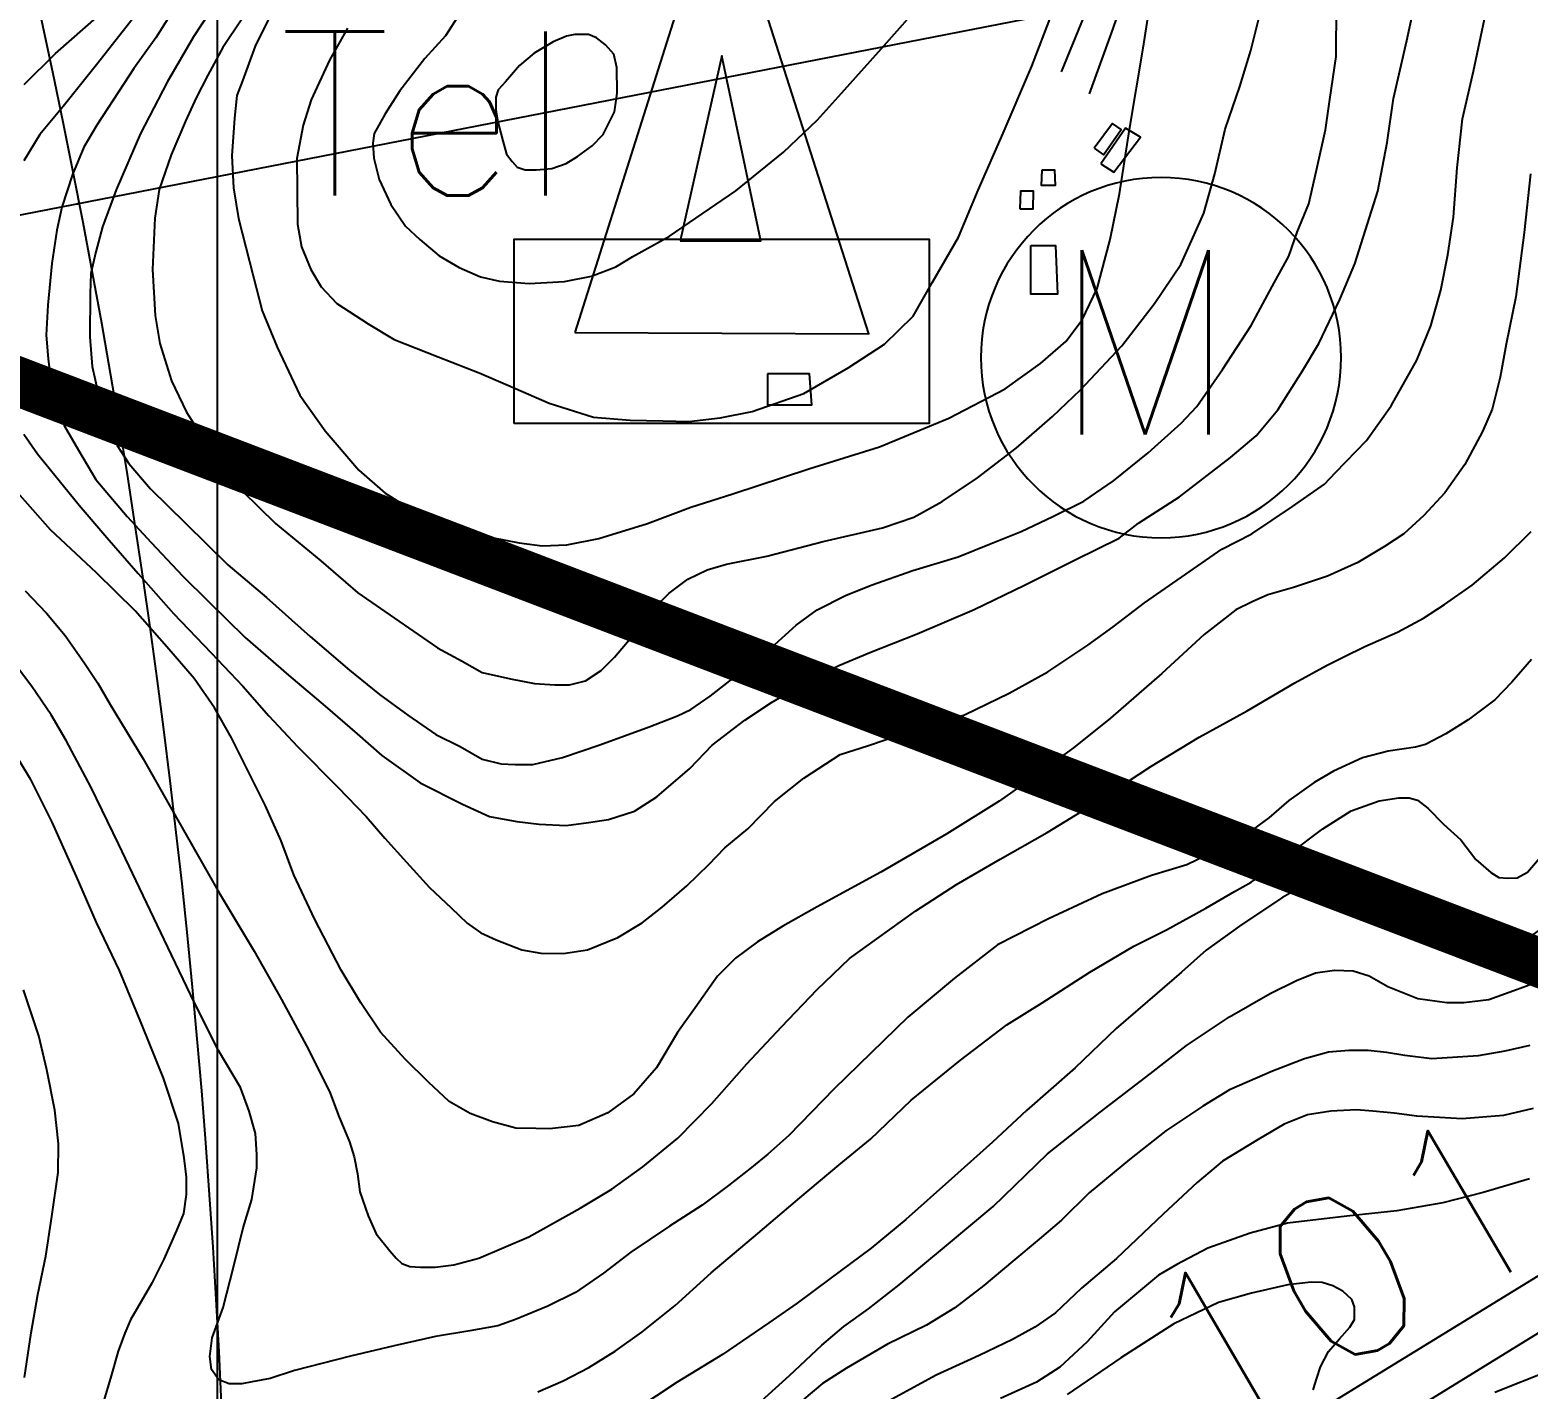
# Model space of a CAD drawing. Header units: millimetres. Extents: x 548366 to 1117317, y 7446967 to 14899125.
# Drawn here: x 556314.3 to 556679.8, y 7455506.5 to 7455838.1 of the extents above; entities that cross this region are included whole.
import ezdxf

# ---------------------------------------------------------------- set-up
doc = ezdxf.new("R2010")
doc.units = ezdxf.units.MM
doc.header["$MEASUREMENT"] = 0
doc.linetypes.add('ACAD_ISO11W100', pattern=[33, 12, -3, 12, -3, 0, -3])
doc.linetypes.add('ESTR-TERRA', pattern=[1, 0.7, -0.1, 0.1, -0.1])
for name, color, linetype in [('AUTO_ESTRADA', 224, 'Continuous'), ('BENFEITORIAS', 7, 'Continuous'), ('COMUNICAÇÃO', 7, 'Continuous'), ('CURVA_INTERMEDIÁRIA', 32, 'Continuous'), ('CURVA_MESTRA', 36, 'Continuous'), ('EDIFICAÇÃO', 7, 'Continuous'), ('ELETRO_PROP', 230, 'Continuous'), ('MALHA_TM', 8, 'Continuous'), ('RADIAIS', 222, 'Continuous'), ('RUA_S_PAV', 2, 'ESTR-TERRA')]:
    doc.layers.add(name, color=color, linetype=linetype)
doc.styles.add('ROMANS', font='romans.shx')

msp = doc.modelspace()

# ---------------------------------------------------------------- linework, layer by layer
at = {"layer": 'AUTO_ESTRADA', "ltscale": 2.5, "flags": 128}
for points in [[(556508.02, 7455412.75), (556742.92, 7455557.58), (556773.38, 7455579.06), (556790.66, 7455592.63), (556809.18, 7455613.59), (556821.52, 7455635.78), (556828.93, 7455667.84), (556852.39, 7455770.18), (556862.26, 7455825.66), (556869.67, 7455854.02), (556878.31, 7455879.92), (556893.13, 7455913.21), (556909.18, 7455941.57), (557055.16, 7456209.92), (557066.27, 7456228.41), (557082.32, 7456245.68), (557098.37, 7456259.24), (557118.12, 7456272.8), (557145.28, 7456287.6), (557169.97, 7456295), (557200.83, 7456299.93), (557251.45, 7456303.63)], [(556702.59, 7455546.53), (556552.17, 7455454.26), (556486.57, 7455412.75)]]:
    msp.add_lwpolyline(points, dxfattribs=at)
at = {"layer": 'BENFEITORIAS', "color": 181, "ltscale": 0.5}
msp.add_lwpolyline([(556590.26, 7455802.1, 1), (556590.26, 7455714.2, 1)], format="xyb", close=True, dxfattribs=at)
at = {"layer": 'COMUNICAÇÃO', "color": 8}
for points in [[(556447.28, 7455764.31), (556518.99, 7455763.96), (556482.84, 7455876.91)], [(556472.91, 7455786.65), (556492.62, 7455786.65), (556483.11, 7455831.74)], [(556432.48, 7455742.05), (556432.48, 7455787.05), (556533.73, 7455787.05), (556533.73, 7455742.05)]]:
    msp.add_lwpolyline(points, close=True, dxfattribs=at)
at = {"layer": 'CURVA_INTERMEDIÁRIA'}
for points, elevation in [([(556350.7, 7455845.17), (556345.04, 7455836.15), (556339.66, 7455828.66), (556337.26, 7455824.92), (556330.61, 7455814.85), (556327.44, 7455809.48), (556324.75, 7455802.86), (556322.15, 7455794.89), (556320.9, 7455789.23), (556319.66, 7455781.07), (556318.68, 7455770.92), (556318.3, 7455763.63), (556318.78, 7455757.87), (556319.54, 7455751.92), (556320.7, 7455747.41), (556322.71, 7455741.55), (556326.19, 7455735.53), (556330.42, 7455728.42), (556338.01, 7455719.4), (556343.87, 7455713.07), (556351.65, 7455704.81), (556357.74, 7455698.79), (556366.86, 7455689.86), (556377.43, 7455680.65), (556386.36, 7455673.07), (556394.14, 7455666.35), (556400.2, 7455661.07), (556409.56, 7455654.38), (556419.84, 7455649.2), (556426.47, 7455646.22), (556433.1, 7455644.97), (556438.57, 7455644.3), (556445.1, 7455644.01), (556450.58, 7455644.69), (556455.48, 7455645.45), (556461.82, 7455647.47), (556467.29, 7455651.02), (556475.34, 7455657.87), (556480.72, 7455663.62), (556488.69, 7455669.67), (556495.23, 7455673.99), (556505.41, 7455679.94), (556511.65, 7455683.01), (556519.24, 7455686.18), (556530.73, 7455690.75), (556544.66, 7455696.7), (556556.95, 7455702.65), (556569.34, 7455708.8), (556580.01, 7455714.08), (556584.78, 7455717.79), (556594.77, 7455724.22), (556607.16, 7455733.81), (556613.5, 7455739.09), (556618.78, 7455745.43), (556624.74, 7455754.93), (556628.78, 7455761.61), (556633.88, 7455772.36), (556637.53, 7455781), (556640.12, 7455789.22), (556643.1, 7455798.72), (556645.4, 7455810.62), (556646.94, 7455821.37), (556650.2, 7455835.55), (556653.28, 7455849.94)], 220), ([(556344.28, 7455847.13), (556337.13, 7455837.93), (556330.6, 7455829.58), (556322.44, 7455819.41), (556316.77, 7455812.59), (556312.83, 7455806.16)], 210), ([(556362.04, 7455848.33), (556354.26, 7455836.43), (556347.83, 7455825.39), (556341.28, 7455812.82), (556335.33, 7455799.1), (556332.06, 7455790.07), (556330.43, 7455783.93), (556329.18, 7455778.65), (556328.99, 7455773.76), (556328.98, 7455763.21), (556329.55, 7455756.01), (556331, 7455749.49), (556332.72, 7455743.92), (556335.61, 7455736.72), (556338.49, 7455732.31), (556343.77, 7455726.16), (556352.25, 7455717.73), (556362.63, 7455707.56), (556372.04, 7455699.59), (556382.7, 7455690.09), (556392.31, 7455681.93), (556399.58, 7455675.92), (556406.49, 7455670.93), (556413.31, 7455666.23), (556419.27, 7455663.25), (556424.65, 7455660.18), (556429.26, 7455659.03), (556432.72, 7455658.84), (556437.04, 7455658.84), (556444.24, 7455660.57), (556453.37, 7455663.64), (556465.38, 7455668.05), (556472.29, 7455670.74), (556475.54, 7455672.3), (556480.24, 7455675.56), (556488.41, 7455681.9), (556495.13, 7455687.37), (556501.28, 7455692.84), (556506.37, 7455696.58), (556513.28, 7455700.13), (556519.53, 7455702.63), (556529.71, 7455706.18), (556540.76, 7455709.54), (556548.41, 7455712.67), (556556.1, 7455715.74), (556563.88, 7455719.39), (556571.46, 7455723.13), (556578.67, 7455728.12), (556587.12, 7455734.94), (556595.19, 7455742.13), (556598.98, 7455746.24), (556605.22, 7455755.27), (556612.23, 7455766.02), (556617.33, 7455775.52), (556621.46, 7455782.91), (556623.48, 7455788.74), (556626.27, 7455795.65), (556628.19, 7455803.91), (556630.4, 7455813.7), (556631.46, 7455821.09), (556633, 7455831.63), (556633.09, 7455844.11)], 230), ([(556419.56, 7455842.6), (556415.69, 7455836.67), (556410.69, 7455831.1), (556404.55, 7455823.23), (556400.99, 7455817.66), (556398.3, 7455812.86), (556398.01, 7455810.46), (556398.21, 7455806.82), (556399.55, 7455801.63), (556402.33, 7455795.52), (556405.98, 7455790.24), (556409.44, 7455786.98), (556414.15, 7455782.95), (556419.05, 7455780.16), (556424.24, 7455777.86), (556428.85, 7455776.8), (556436.15, 7455776.23), (556444.7, 7455776.71), (556451.33, 7455778.05), (556457.28, 7455780.26), (556461.41, 7455782.85), (556470.31, 7455787.77), (556486.54, 7455798.81), (556498.16, 7455808.31), (556506.43, 7455816.18), (556513.01, 7455823.45), (556522.04, 7455833.53), (556532.89, 7455845.81)], 270), ([(556312.82, 7455739.49), (556316.18, 7455734.69), (556321.46, 7455728.17), (556326.36, 7455722.12), (556333.11, 7455714.27), (556340.7, 7455705.44), (556349.35, 7455695.75), (556358.57, 7455686.15), (556366.25, 7455677.99), (556372.63, 7455670.73), (556379.64, 7455663.25), (556389.43, 7455653.36), (556396.35, 7455646.16), (556400.92, 7455640.9), (556406.2, 7455635.04), (556411.77, 7455628.9), (556417.05, 7455623.91), (556420.99, 7455620.17), (556424.35, 7455617.77), (556428.1, 7455616.14), (556434.34, 7455613.64), (556438.95, 7455612.87), (556444.43, 7455612.78), (556450.38, 7455613.64), (556457.78, 7455616.71), (556463.64, 7455620.26), (556468.52, 7455624.03), (556474.57, 7455629.3), (556479.95, 7455634.49), (556483.88, 7455638.52), (556489.46, 7455643.22), (556495.99, 7455649.84), (556503.09, 7455655.51), (556508.47, 7455659.06), (556511.99, 7455661.33), (556518.91, 7455663.53), (556531.11, 7455667.66), (556542.35, 7455671.02), (556553.2, 7455676.3), (556562.61, 7455681.48), (556572.41, 7455688.01), (556578.61, 7455692.49), (556586.2, 7455698.35), (556595.23, 7455704.59), (556605.12, 7455711.4), (556612.42, 7455715.15), (556622.31, 7455721.86), (556630.09, 7455727.24), (556632.85, 7455730.09), (556640.34, 7455737.96), (556646.39, 7455746.4), (556652.63, 7455757.54), (556656.09, 7455765.89), (556658.49, 7455774.6), (556660.22, 7455783.24), (556661.57, 7455792.45), (556662.53, 7455804.45), (556663.78, 7455816.42), (556666.47, 7455828.04), (556669.16, 7455840.71)], 210), ([(556365.99, 7455840.75), (556361.38, 7455833.84), (556357.73, 7455827.02), (556354.85, 7455821.55), (556352.26, 7455815.8), (556348.8, 7455807.65), (556345.82, 7455799.2), (556344.76, 7455792.19), (556344.19, 7455779.62), (556344.85, 7455768.41), (556346, 7455761.59), (556348.88, 7455752.47), (556352.53, 7455744.8), (556357.81, 7455736.54), (556361.75, 7455730.21), (556366.1, 7455725.61), (556374.27, 7455717.65), (556385.32, 7455708.53), (556394.34, 7455700.76), (556404.33, 7455693.84), (556413.75, 7455687.32), (556419.76, 7455684.11), (556424.66, 7455681.32), (556431.58, 7455679.79), (556437.44, 7455678.64), (556442.34, 7455678.35), (556445.99, 7455678.35), (556449.83, 7455679.31), (556453.67, 7455681.8), (556456.94, 7455685.07), (556460.97, 7455689.87), (556463.95, 7455693.9), (556466.73, 7455697.26), (556470.29, 7455700.71), (556474.8, 7455704.07), (556479.51, 7455706.37), (556484.22, 7455707.72), (556494.1, 7455709.69), (556507.84, 7455713.25), (556522.34, 7455716.61), (556529.93, 7455719.2), (556536.84, 7455723.04), (556545.49, 7455728.79), (556554.9, 7455736.09), (556563.74, 7455743.77), (556570.61, 7455750.28), (556580.7, 7455761.03), (556588.67, 7455771.39), (556595.11, 7455780.89), (556597.72, 7455786.63), (556600.69, 7455793.35), (556603.38, 7455802.95), (556605.88, 7455813.89), (556609.44, 7455824.26), (556612.13, 7455833.07), (556614.05, 7455840.55)], 240), ([(556391.83, 7455838.5), (556387.41, 7455830.72), (556382.9, 7455821.03), (556380.97, 7455814.88), (556379.44, 7455806.72), (556379.53, 7455798.95), (556379.63, 7455790.7), (556380.59, 7455785.14), (556382.89, 7455779.66), (556385.39, 7455775.44), (556389.23, 7455771.31), (556396.82, 7455766.42), (556403.16, 7455762.58), (556413.92, 7455758.36), (556423.91, 7455754.42), (556430.9, 7455751.43), (556440.98, 7455747.01), (556451.84, 7455743.65), (556460.77, 7455742.89), (556468.74, 7455742.69), (556475.08, 7455742.6), (556482.67, 7455743.46), (556490.55, 7455745), (556503.11, 7455749.4), (556513.97, 7455755.64), (556522.8, 7455761.4), (556529.82, 7455768.22), (556534.52, 7455776.57), (556540.86, 7455787.51), (556545.68, 7455799.01), (556551.73, 7455812.93), (556558.74, 7455829.25), (556563.57, 7455841.8)], 260), ([(556445.21, 7455836.58), (556441.94, 7455835.23), (556437.33, 7455832.45), (556433.78, 7455829.38), (556430.32, 7455825.44), (556428.59, 7455823.52), (556428.01, 7455821.7), (556428.01, 7455818.53), (556428.49, 7455815.65), (556429.65, 7455811.04), (556430.61, 7455807.78), (556431.95, 7455805.96), (556433.2, 7455804.61), (556435.12, 7455803.94), (556437.81, 7455803.94), (556441.66, 7455804.32), (556445.11, 7455805.48), (556447.9, 7455807.2), (556451.45, 7455809.8), (556454.14, 7455812.58), (556456.93, 7455818.15), (556457.6, 7455822.66), (556457.51, 7455828.9), (556456.74, 7455832.16), (556454.72, 7455834.46), (556452.51, 7455836.19), (556450.59, 7455836.96), (556447.23, 7455836.96), (556445.21, 7455836.58)], 280), ([(556313.2, 7455701.23), (556318.37, 7455695.81), (556322.9, 7455690.32), (556327.51, 7455683.85), (556330.91, 7455678.76), (556333.9, 7455673.51), (556341.94, 7455660.25), (556350.43, 7455645.3), (556357.79, 7455632.29), (556360.46, 7455627.6), (556369.06, 7455613.31), (556375.69, 7455601.51), (556381.76, 7455590.2), (556387.38, 7455579.13), (556389.8, 7455572.83), (556392.31, 7455566.85), (556393.44, 7455563.13), (556394.25, 7455559.01), (556394.82, 7455554.65), (556396.85, 7455548.76), (556398.79, 7455544.4), (556402.11, 7455540.2), (556403.65, 7455538.42), (556405.02, 7455537.13), (556407.04, 7455536.4), (556409.63, 7455536.24), (556413.19, 7455536.24), (556417.72, 7455536.8), (556423.87, 7455538.42), (556436, 7455543.67), (556448.54, 7455550.62), (556456.3, 7455555.23), (556463.81, 7455560.7), (556472.38, 7455567.73), (556480.71, 7455576.13), (556489.21, 7455585.83), (556497.65, 7455594.87), (556506.38, 7455604.01), (556514.23, 7455611.52), (556520.94, 7455616.37), (556530.4, 7455623.16), (556540.32, 7455629.6), (556551, 7455635.82), (556562.48, 7455642.29), (556573.81, 7455649.24), (556587.77, 7455658.35), (556599.57, 7455665.54), (556611.3, 7455672.01), (556622.87, 7455678.79), (556630.63, 7455683), (556634.82, 7455685.16), (556640, 7455687.66), (556647.93, 7455691.14), (556654.24, 7455694.61), (556659.41, 7455697.93), (556666.12, 7455702.61), (556674.05, 7455709.32), (556680.52, 7455715.71)], 190), ([(556680.62, 7455684.51), (556675.8, 7455678.95), (556671.72, 7455674.69), (556665.14, 7455669.78), (556659.76, 7455666.36), (556654.76, 7455663.76), (556652.35, 7455663.11), (556645.67, 7455662.09), (556639.37, 7455660.52), (556632.33, 7455657.28), (556627.63, 7455654.46), (556621.42, 7455650.11), (556616.51, 7455645.85), (556610.11, 7455641.12), (556604.08, 7455638.07), (556596.58, 7455634.36), (556587.96, 7455631.77), (556575.9, 7455627.32), (556562.78, 7455621.25), (556550.36, 7455614.86), (556539.88, 7455606.71), (556528.48, 7455597.26), (556510.54, 7455579.77), (556499.42, 7455568.37), (556494.32, 7455563.84), (556490.33, 7455560.59), (556484.77, 7455556.15), (556478.28, 7455551.33), (556470.34, 7455546.25), (556460.89, 7455539.86), (556454.21, 7455534.76), (556447.44, 7455530.04), (556440.68, 7455526.71), (556432.8, 7455523.46), (556428.44, 7455521.89), (556421.67, 7455520.69), (556413.24, 7455519.3), (556403.16, 7455517.04), (556392.5, 7455514.53), (556378.87, 7455511.02), (556372.94, 7455509.07), (556368.58, 7455508.24), (556365.98, 7455507.77), (556362.92, 7455507.77), (556360.42, 7455508.79), (556358.66, 7455511.29), (556358.2, 7455514.44), (556358.75, 7455518.98), (556361.44, 7455526.39), (556364.04, 7455536.58), (556366.35, 7455545.82), (556368.49, 7455552.77), (556369.69, 7455560.46), (556369.69, 7455563.7), (556369.32, 7455568.89), (556367.84, 7455574.26), (556365.69, 7455580.07), (556360.31, 7455589.06), (556354.47, 7455600.73), (556347.99, 7455614.35), (556335.9, 7455639.54), (556329.23, 7455653.25), (556323.2, 7455664.73), (556319.47, 7455671.02), (556314.83, 7455677.87), (556309.08, 7455685.47)], 180), ([(556309.44, 7455663.58), (556314.37, 7455655.37), (556319.65, 7455644.81), (556325.58, 7455631.56), (556330.52, 7455620.29), (556336.08, 7455608.62), (556341.55, 7455595.46), (556346.85, 7455582.34), (556350.47, 7455571.31), (556351.86, 7455562.89), (556352.42, 7455558.16), (556352.42, 7455553.99), (556351.77, 7455549.36), (556350.08, 7455545.21), (556347.02, 7455538.17), (556344.05, 7455532.33), (556338.86, 7455523.35), (556337.47, 7455520.11), (556335.89, 7455515.75), (556334.13, 7455509.73), (556331.98, 7455502.34)], 170), ([(556438.25, 7455505.81), (556444.37, 7455508.49), (556450.68, 7455511.74), (556457.07, 7455515.72), (556463.56, 7455520.35), (556471.69, 7455526.92), (556480.5, 7455534.89), (556491.9, 7455544.43), (556502.1, 7455553.13), (556511.74, 7455561.19), (556519.38, 7455567.47), (556529.3, 7455577.01), (556541.35, 7455586.73), (556552.66, 7455595.35), (556561.24, 7455600.69), (556572.92, 7455608.19), (556583.58, 7455614.58), (556591.55, 7455618.57), (556601.19, 7455623.84), (556608.2, 7455627.87), (556612.28, 7455630.19), (556616.92, 7455633.34), (556621.55, 7455637.04), (556629.71, 7455643.16), (556636.66, 7455647.6), (556643.43, 7455650.01), (556648.25, 7455650.75), (556650.75, 7455650.75), (556652.79, 7455650.19), (556655.3, 7455648.25), (556659.19, 7455644.36), (556663.41, 7455640.48), (556667.03, 7455635.67), (556670.74, 7455632.52), (556672.68, 7455631.31), (556674.82, 7455631.13), (556677.13, 7455631.22), (556679.64, 7455632.61), (556683.07, 7455636.59)], 170), ([(556684.35, 7455619.78), (556678.79, 7455615.89), (556673.97, 7455613.38), (556671.09, 7455612.92), (556667.11, 7455612.83), (556662.84, 7455613.48), (556658.3, 7455615.61), (556653.29, 7455619.68), (556647.18, 7455624.5), (556641.93, 7455629.23), (556638.96, 7455630.99), (556635.63, 7455631.91), (556632.75, 7455631.91), (556630.71, 7455631.45), (556626.17, 7455629.97), (556619.87, 7455626.45), (556609.95, 7455619.87), (556601.24, 7455613.57), (556595.21, 7455608.2), (556589.31, 7455603.05), (556579.3, 7455594.44), (556569.29, 7455584.9), (556557.43, 7455574.43), (556549.14, 7455566.77), (556539.13, 7455557.79), (556528.01, 7455547.88), (556519.57, 7455540.84), (556509.42, 7455533.36), (556501.45, 7455527.43), (556494.59, 7455522.62), (556483.28, 7455514.93), (556472.25, 7455508.17), (556462.17, 7455501.54)], 160), ([(556312.98, 7455509.32), (556314.65, 7455520.25), (556316.23, 7455529.58), (556318.17, 7455538.94), (556319.66, 7455548.57), (556321.23, 7455559.31), (556321.33, 7455566.33), (556320.4, 7455574.58), (556318.45, 7455584.39), (556316.51, 7455592.64), (556312.79, 7455603.93)], 160), ([(556680.18, 7455590.29), (556674.16, 7455588.9), (556667.58, 7455587.79), (556656.3, 7455587.1), (556649.72, 7455587.84), (556645.27, 7455588.58), (556640.82, 7455589.14), (556636.1, 7455589.14), (556631.09, 7455588.68), (556625.25, 7455587.1), (556617.46, 7455584.04), (556606.99, 7455579.51), (556600.45, 7455575.49), (556591.46, 7455569.47), (556582.56, 7455562.52), (556572.73, 7455554.37), (556565.97, 7455547.7), (556560.55, 7455543.1), (556554.06, 7455537.72), (556547.01, 7455531.8), (556539.97, 7455526.33), (556533.01, 7455522.07), (556523.56, 7455517.44), (556513.55, 7455511.6), (556507.64, 7455507.85), (556503.1, 7455504.05)], 140), ([(556681.06, 7455574.94), (556673.83, 7455573.24), (556663.69, 7455572.43), (556652.67, 7455573.11), (556647.15, 7455573.81), (556641.92, 7455574.31), (556637.91, 7455574.61), (556631.68, 7455574.31), (556625.96, 7455573.41), (556620.33, 7455571.1), (556613.91, 7455567.39), (556605.27, 7455562.07), (556599.09, 7455556.9), (556590.76, 7455549.18), (556579.41, 7455538.34), (556570.88, 7455531.11), (556564.49, 7455525.13), (556559.47, 7455521.62), (556554.05, 7455518.61), (556545.91, 7455514.69), (556535.37, 7455509.88), (556522.72, 7455502.95)], 130), ([(556680.16, 7455557.75), (556668.81, 7455554.44), (556658.97, 7455551.93), (556647.75, 7455549.98), (556635.6, 7455548.67), (556621.14, 7455546.97), (556612, 7455544.56), (556601.65, 7455540.84), (556594.12, 7455536.93), (556589.63, 7455534.26), (556578.89, 7455525.33), (556572.26, 7455518), (556565.53, 7455511.88), (556559.91, 7455508.17), (556551.07, 7455504.16)], 120), ([(556627.39, 7455506.32), (556628.27, 7455509.16), (556629.12, 7455511.93), (556631.1, 7455515.64), (556633.81, 7455518.75), (556636.32, 7455521.56), (556637.42, 7455523.46), (556637.42, 7455526.57), (556636.82, 7455528.38), (556634.61, 7455530.39), (556632.2, 7455531.69), (556629.59, 7455532.49), (556626.88, 7455532.59), (556621.15, 7455531.89), (556612.32, 7455529.88), (556604.31, 7455527.65), (556593.37, 7455522.43), (556580.41, 7455514.1), (556567.36, 7455505.17)], 110), ([(556684.8, 7455510.9), (556671.67, 7455505.63)], 110)]:
    msp.add_lwpolyline(points, dxfattribs=dict(at, elevation=elevation))
at = {"layer": 'CURVA_MESTRA'}
for points, elevation in [([(556373.2, 7455841.99), (556369.26, 7455834.12), (556366.19, 7455825.67), (556364.84, 7455822.12), (556364.27, 7455816.56), (556363.59, 7455807.35), (556363.97, 7455799.58), (556365.22, 7455792.09), (556368.78, 7455778.08), (556370.99, 7455769.54), (556374.66, 7455760.72), (556380.14, 7455749.01), (556386.38, 7455740.28), (556394.55, 7455730.68), (556401.02, 7455725.05), (556408.61, 7455720.25), (556422.15, 7455716.12), (556427.43, 7455714.2), (556433.68, 7455712.96), (556439.25, 7455712.19), (556445.3, 7455712.48), (556453.08, 7455714.01), (556464.99, 7455717.66), (556475.56, 7455721.69), (556485.82, 7455724.89), (556504.35, 7455731.03), (556521.55, 7455736.4), (556538.45, 7455743.41), (556552.26, 7455750.57), (556560.81, 7455756.72), (556567.06, 7455762.09), (556570.99, 7455767.37), (556574.64, 7455775.05), (556577.81, 7455786.95), (556580.12, 7455798.14), (556582.52, 7455813.78), (556585.88, 7455833.63), (556588.38, 7455849.94)], 250), ([(556312.9, 7455824.77), (556320.58, 7455832.35), (556331.2, 7455841.72)], 200), ([(556680.37, 7455803.01), (556678.85, 7455788.65), (556676.79, 7455772.96), (556674.47, 7455761.45), (556672.96, 7455753.34), (556670.99, 7455745.58), (556668.67, 7455740.14), (556664.33, 7455732.03), (556659.51, 7455725.16), (556654.33, 7455719.63), (556649.51, 7455715.17), (556644.78, 7455712.05), (556638.26, 7455708.12), (556630.85, 7455704.82), (556622.55, 7455702.05), (556616.3, 7455700.27), (556612.46, 7455698.58), (556608.53, 7455696.61), (556605.14, 7455694.03), (556600.8, 7455690.56), (556590.45, 7455681.1), (556577.95, 7455670.22), (556568.93, 7455662.91), (556558.84, 7455655.59), (556550.75, 7455649.91), (556537.99, 7455641.97), (556521.92, 7455632.61), (556506.38, 7455624.13), (556498.03, 7455619.42), (556491.78, 7455615.59), (556486.43, 7455611.66), (556482.05, 7455607.2), (556476.61, 7455599.53), (556472.32, 7455593.47), (556467.18, 7455584.86), (556461.65, 7455578.53), (556455.31, 7455573.89), (556448.26, 7455570.77), (556441.11, 7455569.97), (556437.72, 7455570.06), (556432.9, 7455570.14), (556427.19, 7455571.66), (556421.74, 7455573.71), (556416.56, 7455576.66), (556411.56, 7455581.38), (556405.89, 7455586.98), (556399.82, 7455593.58), (556395.09, 7455600.72), (556390.26, 7455608.66), (556383.84, 7455621.06), (556378.74, 7455631.93), (556375.61, 7455640.23), (556371.68, 7455648.97), (556367.13, 7455658.07), (556363.47, 7455665.38), (556359.36, 7455672.7), (556354.42, 7455679.83), (556347.72, 7455687.59), (556339.96, 7455696.33), (556330.58, 7455705.61), (556319.34, 7455716.14), (556310.72, 7455725.86)], 200), ([(556491.06, 7455502.12), (556499.59, 7455509.81), (556507.47, 7455517.22), (556512.85, 7455521.75), (556518.87, 7455526.11), (556526.35, 7455531.93), (556537.93, 7455541.56), (556549.34, 7455551.01), (556562.59, 7455563.88), (556575.43, 7455574.05), (556587.57, 7455583.4), (556596.47, 7455590.35), (556606.94, 7455597.3), (556616.86, 7455603.04), (556623.32, 7455606.2), (556627.96, 7455608.06), (556632.59, 7455608.7), (556637.14, 7455608.52), (556641.03, 7455607.32), (556645.57, 7455604.72), (556652.89, 7455601.76), (556659.94, 7455600.83), (556664.11, 7455600.83), (556670.23, 7455601.57), (556677.18, 7455604.07), (556682.93, 7455606.2)], 150)]:
    msp.add_lwpolyline(points, dxfattribs=dict(at, elevation=elevation))
at = {"layer": 'EDIFICAÇÃO'}
for points in [[(556573.97, 7455809.23), (556576.2, 7455807.64), (556580.49, 7455813.84), (556578.42, 7455815.27)], [(556575.56, 7455805.42), (556578.74, 7455803.36), (556585.26, 7455811.93), (556581.61, 7455814.16)], [(556561.24, 7455803.99), (556564.27, 7455803.99), (556564.43, 7455800.18), (556561.08, 7455800.18)], [(556555.84, 7455794.46), (556559.02, 7455794.46), (556559.18, 7455798.75), (556555.99, 7455798.75)], [(556558.53, 7455785.47), (556564.47, 7455785.47), (556565.02, 7455773.6), (556558.53, 7455773.6)], [(556494.23, 7455754.17), (556494.23, 7455746.62), (556505.04, 7455746.62), (556504.5, 7455754.17)]]:
    msp.add_lwpolyline(points, close=True, dxfattribs=at)
at = {"layer": 'ELETRO_PROP', "linetype": 'ACAD_ISO11W100', "lineweight": -3, "ltscale": 6.25, "elevation": 200, "flags": 128}
msp.add_lwpolyline([(552267.42, 7454168.15, 12, 12, 0), (552047.04, 7455150.08, 12, 12, 0), (552168.73, 7456345.85, 12, 12, 0), (552826.6, 7456584.53, 12, 12, 0), (552824.31, 7456593.7, 12, 12, 0), (552808.25, 7456621.21, 12, 12, 0), (552793.34, 7456651, 12, 12, 0), (552787.61, 7456679.65, 12, 12, 0), (552791.05, 7456686.53, 12, 12, 0), (552803.67, 7456696.84, 12, 12, 0), (552824.31, 7456702.57, 12, 12, 0), (552843.34, 7456706.89, 12, 12, 0), (552878.9, 7456705.75, 12, 12, 0), (552899.54, 7456705.75, 12, 12, 0), (552931.65, 7456702.31, 12, 12, 0), (552958.03, 7456701.16, 12, 12, 0), (552992.44, 7456696.58, 12, 12, 0), (553010.79, 7456696.58, 12, 12, 0), (553025.7, 7456696.58, 12, 12, 0), (553049.78, 7456704.6, 12, 12, 0), (553070.43, 7456714.91, 12, 12, 0), (553079.6, 7456727.52, 12, 12, 0), (553091.07, 7456749.29, 12, 12, 0), (553100.25, 7456764.19, 12, 12, 0), (553108.27, 7456777.95, 12, 12, 0), (553111.71, 7456790.55, 12, 12, 0), (553114.01, 7456804.3, 12, 12, 0), (553114.01, 7456816.91, 12, 12, 0), (553110.57, 7456829.52, 12, 12, 0), (553107.13, 7456843.27, 12, 12, 0), (553094.51, 7456855.87, 12, 12, 0), (553054.37, 7456875.36, 12, 12, 0), (553016.52, 7456892.55, 12, 12, 0), (553000.47, 7456902.86, 12, 12, 0), (552991.29, 7456916.61, 12, 12, 0), (552989, 7456933.8, 12, 12, 0), (552992.44, 7456965.89, 12, 12, 0), (553000.47, 7456978.5, 12, 12, 0), (553022.77, 7456984.65, 12, 12, 0), (553036.53, 7456988.09, 12, 12, 0), (553059.47, 7456989.23, 12, 12, 0), (553096.17, 7456990.38, 12, 12, 0), (553134.01, 7456988.09, 12, 12, 0), (553160.39, 7456988.09, 12, 12, 0), (553197.09, 7456988.09, 12, 12, 0), (553241.82, 7456992.67, 12, 12, 0), (553268.2, 7456993.82, 12, 12, 0), (553284.25, 7457000.69, 12, 12, 0), (553301.46, 7457011.01, 12, 12, 0), (553319.81, 7457032.78, 12, 12, 0), (553334.72, 7457051.12, 12, 12, 0), (553345.04, 7457069.45, 12, 12, 0), (553355.36, 7457091.23, 12, 12, 0), (553371.42, 7457111.86, 12, 12, 0), (553385.87, 7457124.71, 12, 12, 0), (553400.78, 7457136.17, 12, 12, 0), (553413.39, 7457141.9, 12, 12, 0), (553431.74, 7457144.2, 12, 12, 0), (553445.51, 7457144.2, 12, 12, 0), (553455.83, 7457140.76, 12, 12, 0), (553485.65, 7457129.3, 12, 12, 0), (553516.61, 7457114.4, 12, 12, 0), (553537.26, 7457104.09, 12, 12, 0), (553559.05, 7457099.5, 12, 12, 0), (553575.1, 7457101.79, 12, 12, 0), (553585.43, 7457108.67, 12, 12, 0), (553591.16, 7457115.55, 12, 12, 0), (553592.31, 7457124.71, 12, 12, 0), (553591.16, 7457141.9, 12, 12, 0), (553586.57, 7457162.53, 12, 12, 0), (553580.84, 7457177.43, 12, 12, 0), (553577.4, 7457193.48, 12, 12, 0), (553575.1, 7457212.96, 12, 12, 0), (553581.98, 7457216.4, 12, 12, 0), (553592.31, 7457220.98, 12, 12, 0), (553600.33, 7457220.98, 12, 12, 0), (553618.68, 7457219.83, 12, 12, 0), (553672.89, 7457209.79, 12, 12, 0), (553683.21, 7457207.5, 12, 12, 0), (553694.68, 7457206.35, 12, 12, 0), (553706.14, 7457207.5, 12, 12, 0), (553724.49, 7457208.64, 12, 12, 0), (553742.84, 7457216.66, 12, 12, 0), (553752.02, 7457220.1, 12, 12, 0), (553764.64, 7457232.71, 12, 12, 0), (553786.43, 7457252.19, 12, 12, 0), (553804.78, 7457263.65, 12, 12, 0), (553836.89, 7457283.13, 12, 12, 0), (553872.44, 7457293.45, 12, 12, 0), (553895.38, 7457300.32, 12, 12, 0), (553909.14, 7457302.62, 12, 12, 0), (553920.61, 7457302.62, 12, 12, 0), (553928.64, 7457300.32, 12, 12, 0), (553935.52, 7457299.18, 12, 12, 0), (553943.55, 7457295.74, 12, 12, 0), (553950.43, 7457293.45, 12, 12, 0), (553958.46, 7457290.01, 12, 12, 0), (553972.22, 7457281.99, 12, 12, 0), (553994.01, 7457272.82, 12, 12, 0), (554003.19, 7457265.94, 12, 12, 0), (554029.57, 7457259.07, 12, 12, 0), (554063.97, 7457247.61, 12, 12, 0), (554092.5, 7457228.72, 12, 12, 0), (554101.67, 7457218.41, 12, 12, 0), (554109.7, 7457209.24, 12, 12, 0), (554115.44, 7457203.51, 12, 12, 0), (554131.49, 7457196.64, 12, 12, 0), (554152.14, 7457190.91, 12, 12, 0), (554204.89, 7457187.47, 12, 12, 0), (554226.68, 7457188.61, 12, 12, 0), (554245.03, 7457185.18, 12, 12, 0), (554259.94, 7457185.18, 12, 12, 0), (554266.83, 7457185.18, 12, 12, 0), (554282.88, 7457182.88, 12, 12, 0), (554289.76, 7457179.45, 12, 12, 0), (554295.5, 7457176.01, 12, 12, 0), (554304.67, 7457167.99, 12, 12, 0), (554310.41, 7457161.11, 12, 12, 0), (554312.7, 7457153.09, 12, 12, 0), (554316.14, 7457140.48, 12, 12, 0), (554317.29, 7457126.73, 12, 12, 0), (554317.29, 7457111.83, 12, 12, 0), (554321.88, 7457086.62, 12, 12, 0), (554328.76, 7457054.53, 12, 12, 0), (554334.49, 7457020.15, 12, 12, 0), (554342.52, 7457000.67, 12, 12, 0), (554358.58, 7456992.65, 12, 12, 0), (554371.19, 7456994.94, 12, 12, 0), (554403.3, 7456997.23, 12, 12, 0), (554412.48, 7456994.94, 12, 12, 0), (554418.21, 7456989.21, 12, 12, 0), (554418.45, 7456974.42, 12, 12, 0), (555298.44, 7457141.13, 12, 12, 0), (556099.85, 7455833.18, 12, 12, 0), (557063.48, 7455464.95, 12, 12, 0), (557063.48, 7455464.95, 12, 12, 0), (557063.48, 7455464.95, 12, 12, 0), (557063.48, 7455464.95, 0, 0, 0)], format="xyseb", dxfattribs=at)
at = {"layer": 'MALHA_TM'}
msp.add_lwpolyline([(556360, 7460415), (556360, 7450410)], dxfattribs=at)
at = {"layer": 'RADIAIS', "linetype": 'Continuous', "ltscale": 2.5}
msp.add_lwpolyline([(559269.37, 7456370.1), (549458.09, 7454455.41)], dxfattribs=at)
for radius in [4998.2, 3998.56, 2998.91, 1999.28]:
    msp.add_circle((554363.71, 7455412.75), radius, dxfattribs=at)
msp.add_point((556325.97, 7455795.69), dxfattribs=at)
at = {"layer": 'RUA_S_PAV', "ltscale": 75, "flags": 128}
for points in [[(556566, 7455827.86), (556580.82, 7455864.17), (556592.94, 7455897.8), (556596.98, 7455916.63), (556602.36, 7455930.08), (556611.79, 7455939.49), (556621.22, 7455950.25), (556626.61, 7455965.05), (556626.61, 7455983.88), (556633.34, 7456012.13), (556644.53, 7456033.11), (556658, 7456049.25), (556671.47, 7456061.35), (556684.94, 7456069.42), (556690.32, 7456076.15), (556698.4, 7456093.63), (556703.79, 7456107.08), (556710.52, 7456115.15), (556721.3, 7456123.22), (556744.19, 7456136.67), (556753.62, 7456147.43), (556754.97, 7456163.57), (556754.97, 7456179.71), (556752.27, 7456197.2), (556745.54, 7456207.96), (556734.77, 7456213.34), (556707.83, 7456212), (556667.43, 7456214.69), (556640.49, 7456218.72), (556622.99, 7456222.76), (556608.17, 7456230.83), (556601.03, 7456233.12), (556587.34, 7456267.27), (556576.78, 7456290.53), (556571.1, 7456299.73), (556567.85, 7456300.81), (556559.73, 7456297.83), (556554.59, 7456292.69), (556550.53, 7456280.79), (556548.36, 7456267.81), (556543.76, 7456255.1), (556534.83, 7456233.46), (556512.5, 7456207.99), (556502.53, 7456202.63), (556470.21, 7456179.77), (556454.05, 7456164.97), (556436.54, 7456139.42), (556428.46, 7456124.62), (556409.61, 7456111.17), (556389.41, 7456101.76), (556367.86, 7456095.03), (556343.62, 7456089.65), (556327.46, 7456084.27), (556319.38, 7456074.86), (556312.64, 7456066.79), (556311.3, 7456060.06), (556309.95, 7456046.61), (556304.46, 7456024.88), (556296.38, 7456014.12), (556281.57, 7456006.05), (556254.64, 7455995.29), (556242.51, 7455987.22), (556217.6, 7455977.37), (556186.7, 7455967.43), (556177.36, 7455967.82), (556169.58, 7455970.93), (556150.91, 7455984.53), (556142.35, 7455987.25), (556134.96, 7455985.7), (556127.57, 7455983.37)], [(556858.42, 7456218.69), (556842.25, 7456213.31), (556826.09, 7456211.96), (556805.89, 7456213.31), (556773.57, 7456218.69), (556757.41, 7456216), (556757.41, 7456206.58), (556761.45, 7456175.65), (556761.45, 7456159.51), (556758.76, 7456150.09), (556749.27, 7456132.22), (556734.45, 7456121.46), (556718.29, 7456113.39), (556711.56, 7456108.01), (556706.17, 7456097.25), (556698.09, 7456078.42), (556694.05, 7456070.35), (556685.97, 7456062.28), (556673.85, 7456054.21), (556659.04, 7456038.06), (556650.96, 7456025.96), (556638.84, 7456004.44), (556634.8, 7455978.88), (556630.76, 7455953.33), (556609.21, 7455929.12), (556606.51, 7455919.7), (556599.67, 7455899.14), (556588.9, 7455868.21), (556578.12, 7455837.27), (556572.74, 7455822.48)]]:
    msp.add_lwpolyline(points, dxfattribs=at)

# ---------------------------------------------------------------- texts
at = {"layer": 'AUTO_ESTRADA', "color": 7, "style": 'ROMANS'}
msp.add_text('BR-101', height=40, rotation=30.3683, dxfattribs=at).set_placement((556499.57, 7455431.85))
at = {"layer": 'BENFEITORIAS', "color": 7, "style": 'ROMANS'}
msp.add_text('M', height=45, dxfattribs=at).set_placement((556563.24, 7455739.37))
at = {"layer": 'COMUNICAÇÃO', "color": 8, "style": 'ROMANS'}
msp.add_text('Tel', height=40, dxfattribs=at).set_placement((556374.99, 7455797.68))

doc.saveas('drawing.dxf')
